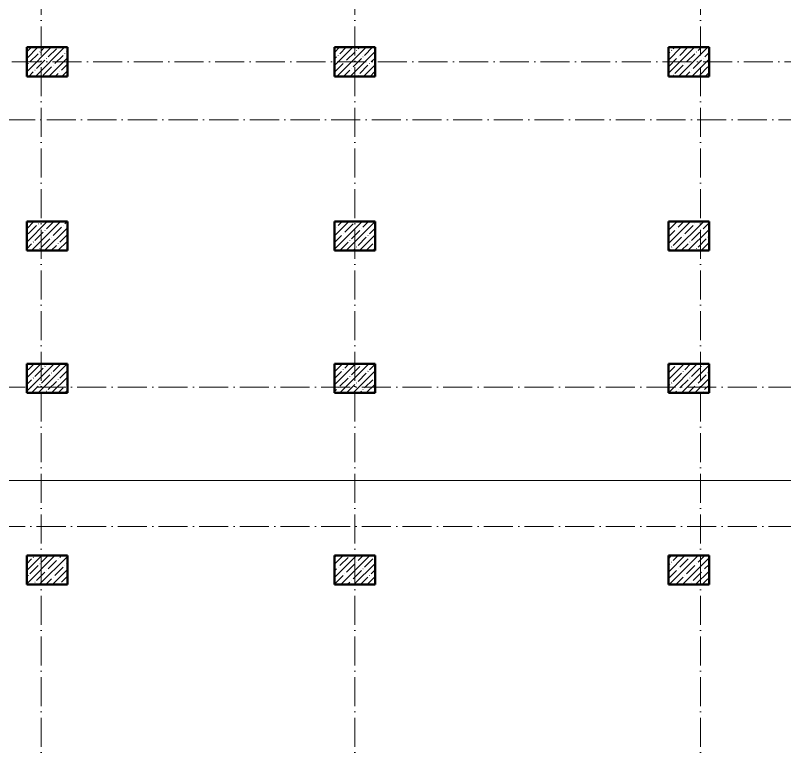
# Model space of a CAD drawing. Header units: millimetres. Extents: x -12989 to 629078, y -109036 to 555275.
# Drawn here: x 590944 to 604189, y 491851 to 504509 of the extents above; entities that cross this region are included whole.
import ezdxf

# ---------------------------------------------------------------- set-up
doc = ezdxf.new("R2010")
doc.units = ezdxf.units.MM
doc.linetypes.add('50_200_ШТРИХ_1Т_ш5_п1_п1_', pattern=[700, 500, -100, 0, -100])
doc.layers.add('G-____-____-SYMB-1', color=9, linetype='Continuous', lineweight=9, true_color=0x808080)
for name, color, linetype, lineweight in [('S-COLS-____-MCUT', 7, 'Continuous', 50), ('S-COLS-____-OTLN', 7, 'Continuous', 9), ('S-GRID-____-OTLN-1', 7, '50_200_ШТРИХ_1Т_ш5_п1_п1_', 9)]:
    doc.layers.add(name, color=color, linetype=linetype, lineweight=lineweight)

# ---------------------------------------------------------------- blocks, each defined once
blk = doc.blocks.new('BSC_Колонна _Прямоугольная - 500х700-V139-АР1_Кладочный план подвала в осях 1-64_Ю-ЯЯ')
at = {"layer": 'S-COLS-____-OTLN'}
h = blk.add_hatch(dxfattribs=at)
h.set_pattern_fill('FP_156', color=256, style=0, pattern_type=2)
h.set_pattern_definition([(315, (-66831.04, 77850), (114.04925, 114.04925), []), (315, (-66831.04, 77735.95), (114.04925, 114.04925), [201.613, -40.323, 3.353, -36.97])])
h.paths.add_polyline_path([(-250, 96), (-250, -350), (250, -350), (250, 350), (-250, 350)], flags=0)
at = {"layer": 'S-COLS-____-MCUT'}
for p, q in [((250, 350), (-250, 350)), ((-250, 350), (-250, -350)), ((250, -350), (250, 350)), ((-250, -350), (250, -350))]:
    blk.add_line(p, q, dxfattribs=at)
blk = doc.blocks.new('BSC_Колонна _Прямоугольная - 500х700-V140-АР1_Кладочный план подвала в осях 1-64_Ю-ЯЯ')
at = {"layer": 'S-COLS-____-OTLN'}
h = blk.add_hatch(dxfattribs=at)
h.set_pattern_fill('FP_157', color=256, style=0, pattern_type=2)
h.set_pattern_definition([(315, (-66831.04, 83150), (114.04925, 114.04925), []), (315, (-66831.04, 83035.95), (114.04925, 114.04925), [201.613, -40.323, 3.353, -36.97])])
h.paths.add_polyline_path([(-250, 350), (-250, -350), (250, -350), (250, 350), (80, 350)], flags=0)
at = {"layer": 'S-COLS-____-MCUT'}
for p, q in [((250, 350), (-250, 350)), ((-250, 350), (-250, -350)), ((250, -350), (250, 350)), ((-250, -350), (250, -350))]:
    blk.add_line(p, q, dxfattribs=at)
blk = doc.blocks.new('BSC_Колонна _Прямоугольная - 500х700-V141-АР1_Кладочный план подвала в осях 1-64_Ю-ЯЯ')
at = {"layer": 'S-COLS-____-OTLN'}
h = blk.add_hatch(dxfattribs=at)
h.set_pattern_fill('FP_158', color=256, style=0, pattern_type=2)
h.set_pattern_definition([(315, (-66831.04, 88900), (114.04925, 114.04925), []), (315, (-66831.04, 88785.95), (114.04925, 114.04925), [201.613, -40.323, 3.353, -36.97])])
h.paths.add_polyline_path([(-250, 350), (-250, -350), (250, -350), (250, 350), (80, 350)], flags=0)
at = {"layer": 'S-COLS-____-MCUT'}
for p, q in [((250, 350), (-250, 350)), ((-250, 350), (-250, -350)), ((250, -350), (250, 350)), ((-250, -350), (250, -350))]:
    blk.add_line(p, q, dxfattribs=at)
blk = doc.blocks.new('BSC_Колонна _Прямоугольная - 500х700-V142-АР1_Кладочный план подвала в осях 1-64_Ю-ЯЯ')
at = {"layer": 'S-COLS-____-OTLN'}
h = blk.add_hatch(dxfattribs=at)
h.set_pattern_fill('FP_159', color=256, style=0, pattern_type=2)
h.set_pattern_definition([(315, (-70131.04, 77850), (114.04925, 114.04925), []), (315, (-70131.04, 77735.95), (114.04925, 114.04925), [201.613, -40.323, 3.353, -36.97])])
h.paths.add_polyline_path([(-250, 350), (-250, -350), (250, -350), (250, 350)], flags=0)
at = {"layer": 'S-COLS-____-MCUT'}
for p, q in [((250, 350), (-250, 350)), ((-250, 350), (-250, -350)), ((250, -350), (250, 350)), ((-250, -350), (250, -350))]:
    blk.add_line(p, q, dxfattribs=at)
blk = doc.blocks.new('BSC_Колонна _Прямоугольная - 500х700-V143-АР1_Кладочный план подвала в осях 1-64_Ю-ЯЯ')
at = {"layer": 'S-COLS-____-OTLN'}
h = blk.add_hatch(dxfattribs=at)
h.set_pattern_fill('FP_160', color=256, style=0, pattern_type=2)
h.set_pattern_definition([(315, (-70131.04, 83150), (114.04925, 114.04925), []), (315, (-70131.04, 83035.95), (114.04925, 114.04925), [201.613, -40.323, 3.353, -36.97])])
h.paths.add_polyline_path([(-250, 350), (-250, -350), (250, -350), (250, 350)], flags=0)
at = {"layer": 'S-COLS-____-MCUT'}
for p, q in [((250, 350), (-250, 350)), ((-250, 350), (-250, -350)), ((250, -350), (250, 350)), ((-250, -350), (250, -350))]:
    blk.add_line(p, q, dxfattribs=at)
blk = doc.blocks.new('BSC_Колонна _Прямоугольная - 500х700-V144-АР1_Кладочный план подвала в осях 1-64_Ю-ЯЯ')
at = {"layer": 'S-COLS-____-OTLN'}
h = blk.add_hatch(dxfattribs=at)
h.set_pattern_fill('FP_161', color=256, style=0, pattern_type=2)
h.set_pattern_definition([(315, (-70131.04, 88900), (114.04925, 114.04925), []), (315, (-70131.04, 88785.95), (114.04925, 114.04925), [201.613, -40.323, 3.353, -36.97])])
h.paths.add_polyline_path([(-250, 350), (-250, -350), (250, -350), (250, 350)], flags=0)
at = {"layer": 'S-COLS-____-MCUT'}
for p, q in [((250, 350), (-250, 350)), ((-250, 350), (-250, -350)), ((250, -350), (250, 350)), ((-250, -350), (250, -350))]:
    blk.add_line(p, q, dxfattribs=at)
blk = doc.blocks.new('BSC_Колонна _Прямоугольная - 500х700-V145-АР1_Кладочный план подвала в осях 1-64_Ю-ЯЯ')
at = {"layer": 'S-COLS-____-OTLN'}
h = blk.add_hatch(dxfattribs=at)
h.set_pattern_fill('FP_162', color=256, style=0, pattern_type=2)
h.set_pattern_definition([(315, (-75581.04, 77850), (114.04925, 114.04925), []), (315, (-75581.04, 77735.95), (114.04925, 114.04925), [201.613, -40.323, 3.353, -36.97])])
h.paths.add_polyline_path([(-250, 350), (-250, -350), (250, -350), (250, 350)], flags=0)
at = {"layer": 'S-COLS-____-MCUT'}
for p, q in [((250, 350), (-250, 350)), ((-250, 350), (-250, -350)), ((250, -350), (250, 350)), ((-250, -350), (250, -350))]:
    blk.add_line(p, q, dxfattribs=at)
blk = doc.blocks.new('BSC_Колонна _Прямоугольная - 500х700-V146-АР1_Кладочный план подвала в осях 1-64_Ю-ЯЯ')
at = {"layer": 'S-COLS-____-OTLN'}
h = blk.add_hatch(dxfattribs=at)
h.set_pattern_fill('FP_163', color=256, style=0, pattern_type=2)
h.set_pattern_definition([(315, (-75581.04, 83150), (114.04925, 114.04925), []), (315, (-75581.04, 83035.95), (114.04925, 114.04925), [201.613, -40.323, 3.353, -36.97])])
h.paths.add_polyline_path([(-250, 350), (-250, -350), (250, -350), (250, 350)], flags=0)
at = {"layer": 'S-COLS-____-MCUT'}
for p, q in [((250, 350), (-250, 350)), ((-250, 350), (-250, -350)), ((250, -350), (250, 350)), ((-250, -350), (250, -350))]:
    blk.add_line(p, q, dxfattribs=at)
blk = doc.blocks.new('BSC_Колонна _Прямоугольная - 500х700-V147-АР1_Кладочный план подвала в осях 1-64_Ю-ЯЯ')
at = {"layer": 'S-COLS-____-OTLN'}
h = blk.add_hatch(dxfattribs=at)
h.set_pattern_fill('FP_164', color=256, style=0, pattern_type=2)
h.set_pattern_definition([(315, (-75581.04, 88900), (114.04925, 114.04925), []), (315, (-75581.04, 88785.95), (114.04925, 114.04925), [201.613, -40.323, 3.353, -36.97])])
h.paths.add_polyline_path([(-250, 350), (-250, -350), (250, -350), (250, 350)], flags=0)
at = {"layer": 'S-COLS-____-MCUT'}
for p, q in [((250, 350), (-250, 350)), ((-250, 350), (-250, -350)), ((250, -350), (250, 350)), ((-250, -350), (250, -350))]:
    blk.add_line(p, q, dxfattribs=at)
blk = doc.blocks.new('BSC_Колонна _Прямоугольная - 500х700-V178-АР1_Кладочный план подвала в осях 1-64_Ю-ЯЯ')
at = {"layer": 'S-COLS-____-OTLN'}
h = blk.add_hatch(dxfattribs=at)
h.set_pattern_fill('FP_197', color=256, style=0, pattern_type=2)
h.set_pattern_definition([(315, (-72581.04, 77850), (114.04925, 114.04925), []), (315, (-72581.04, 77735.95), (114.04925, 114.04925), [201.613, -40.323, 3.353, -36.97])])
h.paths.add_polyline_path([(-250, 350), (-250, -350), (250, -350), (250, 350)], flags=0)
at = {"layer": 'S-COLS-____-MCUT'}
for p, q in [((250, 350), (-250, 350)), ((-250, 350), (-250, -350)), ((250, -350), (250, 350)), ((-250, -350), (250, -350))]:
    blk.add_line(p, q, dxfattribs=at)
blk = doc.blocks.new('BSC_Колонна _Прямоугольная - 500х700-V179-АР1_Кладочный план подвала в осях 1-64_Ю-ЯЯ')
at = {"layer": 'S-COLS-____-OTLN'}
h = blk.add_hatch(dxfattribs=at)
h.set_pattern_fill('FP_198', color=256, style=0, pattern_type=2)
h.set_pattern_definition([(315, (-72581.04, 83150), (114.04925, 114.04925), []), (315, (-72581.04, 83035.95), (114.04925, 114.04925), [201.613, -40.323, 3.353, -36.97])])
h.paths.add_polyline_path([(-250, 350), (-250, -350), (250, -350), (250, 350)], flags=0)
at = {"layer": 'S-COLS-____-MCUT'}
for p, q in [((250, 350), (-250, 350)), ((-250, 350), (-250, -350)), ((250, -350), (250, 350)), ((-250, -350), (250, -350))]:
    blk.add_line(p, q, dxfattribs=at)
blk = doc.blocks.new('BSC_Колонна _Прямоугольная - 500х700-V180-АР1_Кладочный план подвала в осях 1-64_Ю-ЯЯ')
at = {"layer": 'S-COLS-____-OTLN'}
h = blk.add_hatch(dxfattribs=at)
h.set_pattern_fill('FP_199', color=256, style=0, pattern_type=2)
h.set_pattern_definition([(315, (-72581.04, 88900), (114.04925, 114.04925), []), (315, (-72581.04, 88785.95), (114.04925, 114.04925), [201.613, -40.323, 3.353, -36.97])])
h.paths.add_polyline_path([(-250, 350), (-250, -350), (250, -350), (250, 350)], flags=0)
at = {"layer": 'S-COLS-____-MCUT'}
for p, q in [((250, 350), (-250, 350)), ((-250, 350), (-250, -350)), ((250, -350), (250, 350)), ((-250, -350), (250, -350))]:
    blk.add_line(p, q, dxfattribs=at)

msp = doc.modelspace()

# ---------------------------------------------------------------- linework, layer by layer
at = {"layer": 'G-____-____-SYMB-1'}
msp.add_line((508703.2302, 496498.9591), (618010.2148, 496498.9591), dxfattribs=at)
at = {"layer": 'S-GRID-____-OTLN-1'}
for p, q in [((591388.8036, 519020.7686), (591388.8036, 468222.3269)), ((596788.8036, 519020.7686), (596788.8036, 468222.3269)), ((602738.8036, 519020.7686), (602738.8036, 468222.3269)), ((562880.8213, 503708.9591), (617713.2102, 503708.9591)), ((548076.2496, 502708.9591), (617713.2102, 502708.9591)), ((617713.2102, 498108.9591), (562880.8213, 498108.9591)), ((617713.2102, 495708.9591), (508970.0334, 495708.9591))]:
    msp.add_line(p, q, dxfattribs=at)

# ---------------------------------------------------------------- block references
at = {"layer": 'S-COLS-____-OTLN', "rotation": 89.9999999999999}
for name, p in [('BSC_Колонна _Прямоугольная - 500х700-V145-АР1_Кладочный план подвала в осях 1-64_Ю-ЯЯ', (591488.8036, 503708.9591)), ('BSC_Колонна _Прямоугольная - 500х700-V146-АР1_Кладочный план подвала в осях 1-64_Ю-ЯЯ', (596788.8036, 503708.9591)), ('BSC_Колонна _Прямоугольная - 500х700-V147-АР1_Кладочный план подвала в осях 1-64_Ю-ЯЯ', (602538.8036, 503708.9591)), ('BSC_Колонна _Прямоугольная - 500х700-V178-АР1_Кладочный план подвала в осях 1-64_Ю-ЯЯ', (591488.8036, 500708.9591)), ('BSC_Колонна _Прямоугольная - 500х700-V179-АР1_Кладочный план подвала в осях 1-64_Ю-ЯЯ', (596788.8036, 500708.9591)), ('BSC_Колонна _Прямоугольная - 500х700-V180-АР1_Кладочный план подвала в осях 1-64_Ю-ЯЯ', (602538.8036, 500708.9591)), ('BSC_Колонна _Прямоугольная - 500х700-V142-АР1_Кладочный план подвала в осях 1-64_Ю-ЯЯ', (591488.8036, 498258.9591)), ('BSC_Колонна _Прямоугольная - 500х700-V143-АР1_Кладочный план подвала в осях 1-64_Ю-ЯЯ', (596788.8036, 498258.9591)), ('BSC_Колонна _Прямоугольная - 500х700-V144-АР1_Кладочный план подвала в осях 1-64_Ю-ЯЯ', (602538.8036, 498258.9591)), ('BSC_Колонна _Прямоугольная - 500х700-V139-АР1_Кладочный план подвала в осях 1-64_Ю-ЯЯ', (591488.8036, 494958.9591)), ('BSC_Колонна _Прямоугольная - 500х700-V140-АР1_Кладочный план подвала в осях 1-64_Ю-ЯЯ', (596788.8036, 494958.9591)), ('BSC_Колонна _Прямоугольная - 500х700-V141-АР1_Кладочный план подвала в осях 1-64_Ю-ЯЯ', (602538.8036, 494958.9591))]:
    msp.add_blockref(name, p, dxfattribs=at)

doc.saveas('drawing.dxf')
